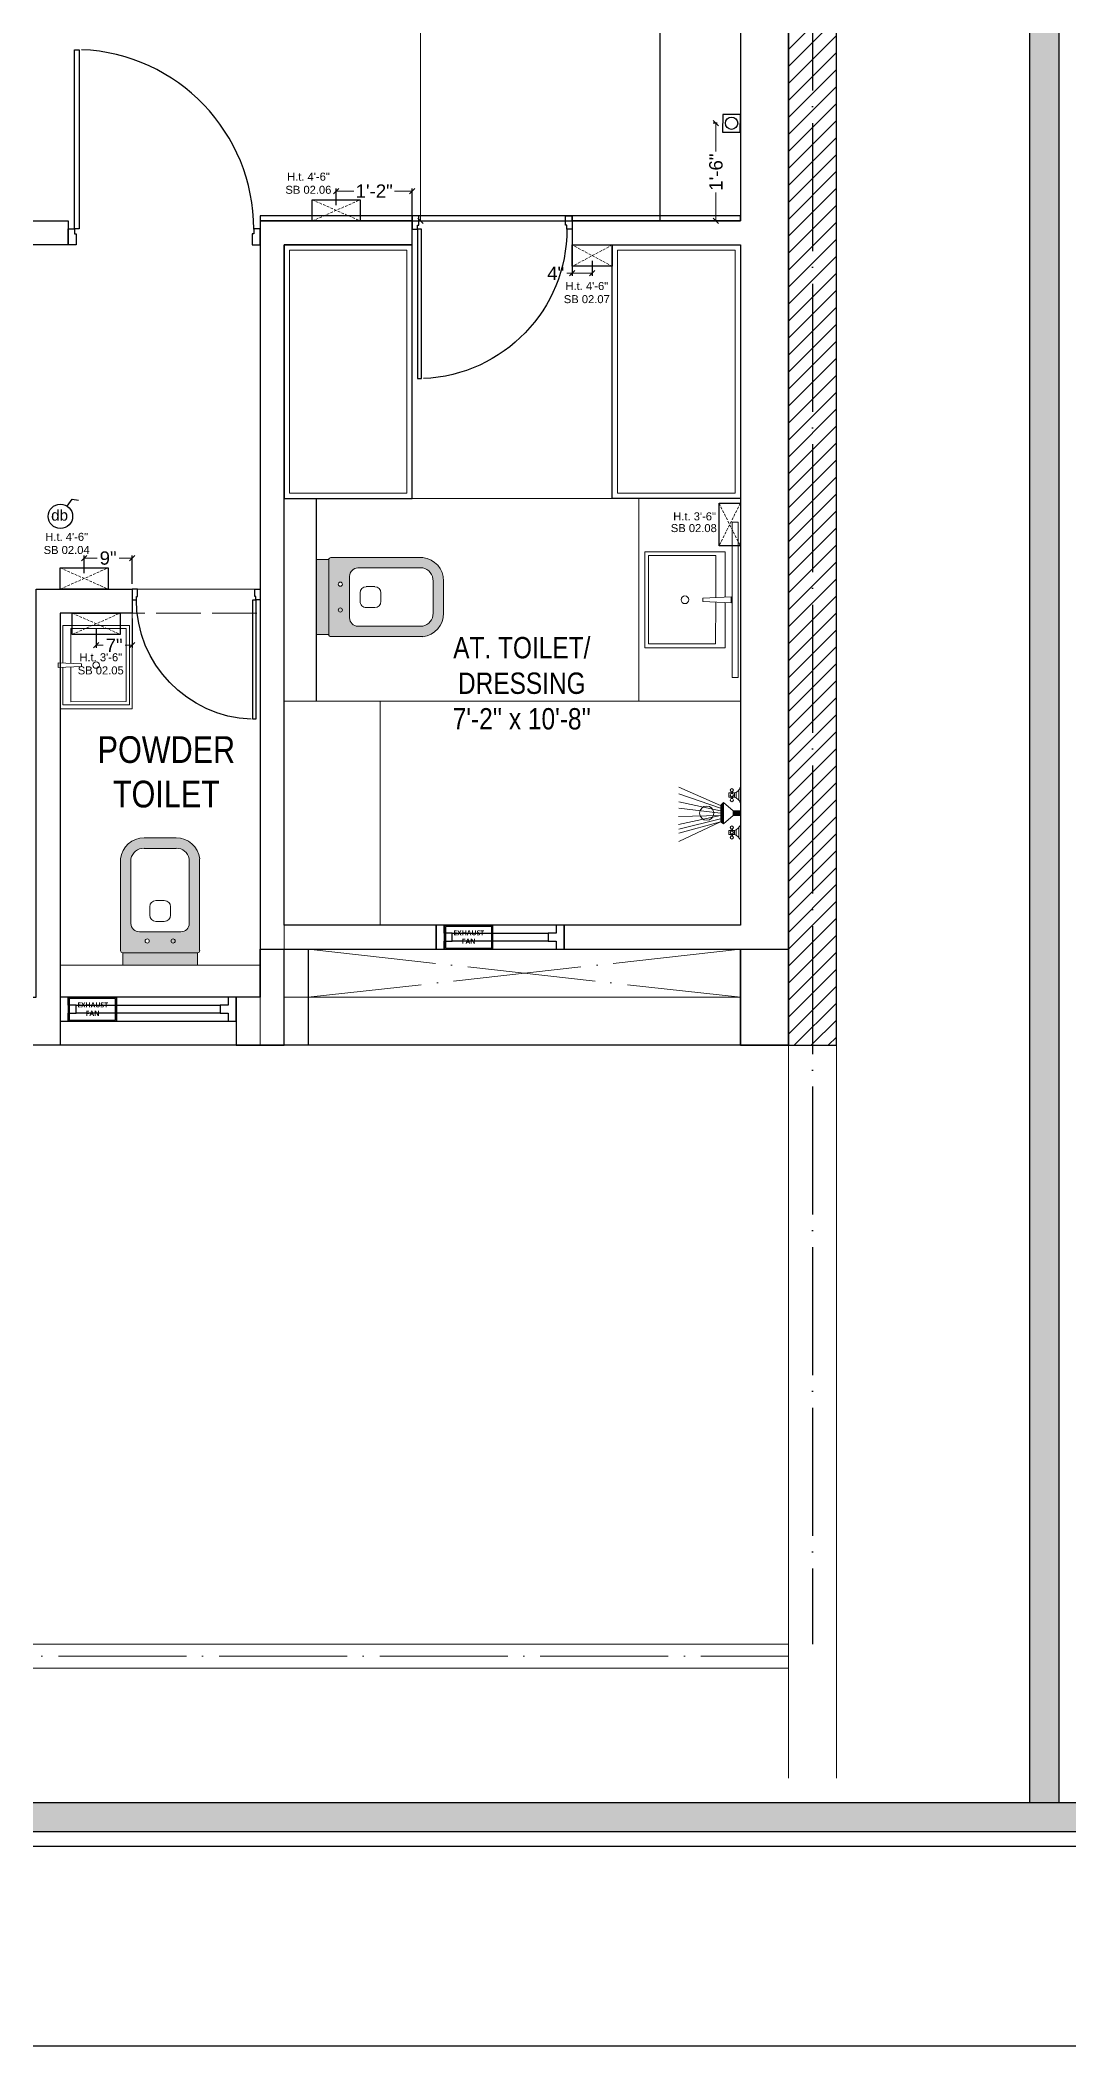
# Model space of a CAD drawing. Header units: millimetres. Extents: x 56222 to 3066687, y -650199 to -121287.
# Drawn here: x 149661.3 to 149854.2, y -180034.6 to -179658.6 of the extents above; entities that cross this region are included whole.
import ezdxf

# ---------------------------------------------------------------- set-up
doc = ezdxf.new("R2010")
doc.units = ezdxf.units.MM
doc.header["$MEASUREMENT"] = 0
doc.header["$PDMODE"] = 35
for name, pattern in [('ACAD_ISO02W100', [15, 12, -3]), ('ACAD_ISO04W100', [30, 24, -3, 0, -3]), ('DASHED', [0.75, 0.5, -0.25]), ('DASHED2', [0.375, 0.25, -0.125])]:
    doc.linetypes.add(name, pattern=pattern)
doc.layers.get('Defpoints').update_dxf_attribs({"color": 220})
doc.layers.add('AR DOOR', color=40, linetype='Continuous')
doc.layers.add('AR ELE-5', color=134, linetype='Continuous')
for name, color, linetype, lineweight in [('COLUMN', 1, 'Continuous', 30), ('dim05', 1, 'Continuous', 13), ('el', 7, 'Continuous', 20), ('ELEC-wires', 1, 'DASHED2', 13), ('Electrical', 84, 'Continuous', 30), ('ELEVATION ( SPIRAL STAIR )', 250, 'Continuous', 9), ('FIRST FLOOR ( TEXT )', 7, 'Continuous', 9), ('FURNITURE', 32, 'Continuous', 9), ('GROUND FLOOR', 7, 'Continuous', 9), ('GROUND FLOOR  ( HATCH )', 251, 'Continuous', 9), ('GROUND FLOOR  ( PLINE )', 251, 'Continuous', 30), ('NAME PLATE', 7, 'Continuous', 25), ('SECOND FLOOR', 7, 'Continuous', 9), ('SECOND FLOOR  ( PLINE )', 251, 'Continuous', 30), ('SECOND FLOOR ( PLine )', 7, 'Continuous', 30), ('SECOND FLOOR ( TEXT )', 7, 'Continuous', 9), ('UTILITY', 48, 'Continuous', 9), ('wall', 7, 'Continuous', 30), ('X_PLOT', 1, 'Continuous', 9), ('XX~SLAB ( BEAM )~ ( DIM )', 7, 'Continuous', 9), ('XX~STR BEAM', 5, 'ACAD_ISO02W100', 9)]:
    doc.layers.add(name, color=color, linetype=linetype, lineweight=lineweight)
doc.layers.add('XX~SLAB ( PLINE )', color=251, linetype='Continuous', plot=False)
doc.styles.add('Arial', font='arial.ttf')
doc.styles.add("Cn_BT_0'-0", font='swissc.ttf')
doc.styles.add('KATHA', font='swissc.ttf')
doc.styles.get("Standard").update_dxf_attribs({"font": 'arial.ttf', "height": 6})
doc.dimstyles.new('ISO-25', dxfattribs={"dimtxt": 2.5, "dimasz": 1, "dimexe": 0.5, "dimexo": 1, "dimtad": 0, "dimdec": 1, "dimlunit": 4, "dimtxsty": 'Standard', "dimblk": 'OBLIQUE', "dimcen": 2.5, "dimclrd": 1, "dimclre": 1, "dimclrt": 5, "dimadec": 0, "dimazin": 0, "dimtfac": 1, "dimtdec": 1, "dimtmove": 0, "dimatfit": 3, "dimfxl": 1, "dimlwd": -1, "dimarcsym": 0})

# ---------------------------------------------------------------- blocks, each defined once
blk = doc.blocks.new('LAYOUT FILE')
at = {"layer": 'NAME PLATE', "true_color": 0xd39e00}
h = blk.add_hatch(color=42, dxfattribs=at)
h.paths.add_polyline_path([(3346889.83, -513806.18), (3346889.83, -514260.7), (3347535.56, -514260.7), (3347535.56, -513806.18)])
h.paths.add_polyline_path([(3346894.36, -513810.71), (3347531.03, -513810.71), (3347531.03, -514256.17), (3346894.36, -514256.17)], flags=16)
blk.add_hatch(color=42, dxfattribs=at).paths.add_polyline_path([(3347433.6, -514256.17), (3347438.13, -514256.17), (3347438.13, -513806.18), (3347433.6, -513806.18)])
at = {"layer": 'NAME PLATE', "color": 42, "true_color": 0xd39e00}
for points in [[(3346887.56, -513803.91), (3347537.83, -513803.91), (3347537.83, -514262.96), (3346887.56, -514262.96)], [(3346889.83, -513806.18), (3347535.56, -513806.18), (3347535.56, -514260.7), (3346889.83, -514260.7)], [(3347433.6, -514256.17), (3347433.6, -513806.18), (3347438.13, -513806.18), (3347438.13, -514256.17)], [(3346894.36, -513810.71), (3347531.03, -513810.71), (3347531.03, -514256.17), (3346894.36, -514256.17)]]:
    blk.add_lwpolyline(points, close=True, dxfattribs=at)
blk = doc.blocks.new('A$C3EC62B37')
at = {"layer": 'FURNITURE', "lineweight": 30, "ltscale": 0.25, "true_color": 0xffffff}
h = blk.add_hatch(color=7, dxfattribs=at)
h.dxf.hatch_style = 1
h.paths.add_polyline_path([(-12.22, 0), (-12.22, 2.35), (-26.26, 2.35), (-26.26, 0)])
h.paths.add_polyline_path([(-26.26, 2.35), (-12.22, 2.35, 0.414214), (-11.83, 2.74), (-11.83, 19.96, 0.388639), (-16.24, 23.87), (-22.38, 23.87, 0.379499), (-26.65, 19.96), (-26.65, 2.74, 0.414214)])
h.paths.add_polyline_path([(-15.35, 6.26), (-23.13, 6.26, -0.414214), (-24.7, 7.83), (-24.7, 19.96, -0.349567), (-22.37, 21.91), (-16.24, 21.91, -0.364948), (-13.78, 19.96), (-13.78, 7.83, -0.414214)], flags=16)
h.paths.add_polyline_path([(-18.46, 8.22), (-20.02, 8.22, -0.414214), (-21.2, 9.39), (-21.2, 10.96, -0.414214), (-20.02, 12.13), (-18.46, 12.13, -0.414214), (-17.28, 10.96), (-17.28, 9.39, -0.414214)], flags=0)
h.paths.add_polyline_path([(-22.06, 4.53, -1), (-21.27, 4.53, -1)], flags=16)
at = {"layer": 'FURNITURE', "color": 0, "linetype": 'ByBlock', "lineweight": -2}
for p, q in [((-22.24, 23.87), (-16.24, 23.87)), ((-26.65, 2.74), (-26.65, 19.96)), ((-24.7, 7.83), (-24.7, 19.96)), ((-22.24, 21.91), (-16.24, 21.91)), ((-13.78, 7.83), (-13.78, 19.96)), ((-11.83, 2.74), (-11.83, 19.96)), ((-20.02, 12.13), (-18.46, 12.13)), ((-21.2, 9.39), (-21.2, 10.96)), ((-20.02, 8.22), (-18.46, 8.22)), ((-17.28, 9.39), (-17.28, 10.96)), ((-23.13, 6.26), (-15.35, 6.26)), ((-26.26, 2.35), (-12.22, 2.35)), ((-26.26, 2.35), (-26.26, 0)), ((-26.26, 0), (-12.22, 0)), ((-26.26, 0), (-12.22, 0)), ((-12.22, 2.35), (-12.22, 0))]:
    blk.add_line(p, q, dxfattribs=at)
for centre in [(-21.66, 4.53), (-16.81, 4.53)]:
    blk.add_circle(centre, 0.391, dxfattribs=at)
for centre, radius, start, end in [((-22.31, 19.5), 4.37, 89.0873, 174.0395), ((-16.17, 19.5), 4.37, 5.9605, 90.9127), ((-22.31, 19.48), 2.44, 88.437, 168.6348), ((-16.17, 19.48), 2.44, 11.3652, 91.563), ((-20.02, 10.96), 1.17, 90, 180), ((-18.46, 10.96), 1.17, 0, 90), ((-23.13, 7.83), 1.57, 180, 270), ((-20.02, 9.39), 1.17, 180, 270), ((-18.46, 9.39), 1.17, 270, 0), ((-15.35, 7.83), 1.57, 270, 0), ((-26.26, 2.74), 0.391, 180, 270), ((-12.22, 2.74), 0.391, 270, 0)]:
    blk.add_arc(centre, radius, start, end, dxfattribs=at)
blk = doc.blocks.new('*U571')
for points in [[(-40, 0), (0, 0), (0, 30), (10, 30), (10, 100), (-40, 100)], [(0, 0), (0, -1120), (30, -1120), (30, 0)], [(1160, 0), (1120, 0), (1120, 30), (1110, 30), (1110, 100), (1160, 100)]]:
    blk.add_lwpolyline(points, close=True)
at = {"layer": 'AR ELE-5', "linetype": 'ByBlock', "ltscale": 15}
blk.add_arc((-2, 1), 1122, 272.373, 359.9653, dxfattribs=at)
blk = doc.blocks.new('*U256')
for points in [[(-1160, 0), (-1120, 0), (-1120, 30), (-1110, 30), (-1110, 100), (-1160, 100)], [(0, 0), (0, -1120), (-30, -1120), (-30, 0)], [(40, 0), (0, 0), (0, 30), (-10, 30), (-10, 100), (40, 100)]]:
    blk.add_lwpolyline(points, close=True)
at = {"layer": 'AR ELE-5', "linetype": 'ByBlock', "ltscale": 15}
blk.add_arc((2, 1), 1122, 180.0347, 267.627, dxfattribs=at)
blk = doc.blocks.new('*U500')
for points in [[(-1160, 0), (-1120, 0), (-1120, 30), (-1110, 30), (-1110, 100), (-1160, 100)], [(0, 0), (0, -1120), (-30, -1120), (-30, 0)], [(40, 0), (0, 0), (0, 30), (-10, 30), (-10, 100), (40, 100)]]:
    blk.add_lwpolyline(points, close=True)
at = {"layer": 'AR ELE-5', "linetype": 'ByBlock', "ltscale": 15}
blk.add_arc((2, 1), 1122, 180.0347, 267.627, dxfattribs=at)
blk = doc.blocks.new('A$C07311617')
at = {"layer": 'UTILITY'}
h = blk.add_hatch(color=7, dxfattribs=at)
h.paths.add_polyline_path([(-3.13, 2.02), (-3.13, 0), (-3.74, 0), (-3.74, 0.46), (-3.74, 1.42)])
h.paths.add_polyline_path([(-3.13, 0), (-3.13, -0.46), (-3.13, -2.02), (-3.74, -1.59), (-3.74, -0.46), (-3.74, 0)])
h = blk.add_hatch(color=7, dxfattribs=at)
h.paths.add_polyline_path([(0, 0.46), (0, 0), (-1.35, 0), (-1.35, 0.46)])
h.paths.add_polyline_path([(0, 0), (0, -0.46), (-1.35, -0.46), (-1.35, 0)])
at = {"layer": 'UTILITY', "color": 7}
for p, q in [((-3.74, 1.42), (-11.52, 4.9)), ((-1.74, 3.79), (-1.74, 4.05)), ((-1.47, 3.79), (-1.47, 4.05)), ((-0.8, 3.9), (-0.8, 2.88)), ((-0.27, 2.44), (-0.27, 4.33)), ((-3.74, 0.94), (-11.52, 3.66)), ((-3.74, 0.46), (-11.52, 2.15)), ((-3.74, 0), (-11.52, 0.93)), ((-3.13, 2.02), (-3.74, 1.42)), ((-3.13, -0.46), (-3.13, 2.02)), ((-1.35, 0.46), (-3.13, 2.02)), ((-3.13, 0.46), (-3.13, 1.42)), ((-1.74, 2.99), (-1.74, 2.72)), ((-1.47, 2.99), (-1.47, 2.72)), ((-1.35, -0.46), (-1.35, 0.46)), ((-1.35, 0.46), (0, 0.46)), ((0, -0.46), (0, 0.46)), ((-3.74, -0.46), (-11.62, -0.61)), ((-3.74, -0.46), (-11.57, -2.09)), ((-3.74, -1.03), (-11.52, -2.96)), ((-3.74, -1.59), (-11.52, -5.3)), ((-3.74, -1.59), (-11.52, -3.73)), ((-3.74, -1.59), (-3.13, -2.02)), ((-3.13, -0.46), (-3.13, -2.02)), ((-1.35, -0.46), (-3.13, -2.02)), ((-1.74, -3.22), (-1.74, -2.95)), ((-1.47, -3.22), (-1.47, -2.95)), ((-1.35, -0.46), (0, -0.46)), ((-0.8, -4.13), (-0.8, -3.11)), ((-0.27, -2.68), (-0.27, -4.56)), ((-1.74, -4.02), (-1.74, -4.29)), ((-1.47, -4.02), (-1.47, -4.29))]:
    blk.add_line(p, q, dxfattribs=at)
for points in [[(-1.07, 2.99), (-2.14, 2.99), (-2.14, 3.79), (-1.07, 3.79)], [(-1.07, -3.22), (-2.14, -3.22), (-2.14, -4.02), (-1.07, -4.02)]]:
    blk.add_lwpolyline(points, close=True, dxfattribs=at)
for points in [[(-1.35, 0.46), (-3.13, 2.02)], [(-3.13, -2.02), (-1.35, -0.46)]]:
    blk.add_lwpolyline(points, dxfattribs=at)
for centre, radius in [((-1.6, 4.32), 0.298), ((-6.31, 0), 1.33), ((-1.6, 3.39), 0.298), ((-1.6, 2.45), 0.298), ((-1.6, -2.69), 0.298), ((-1.6, -3.62), 0.298), ((-1.6, -4.55), 0.298)]:
    blk.add_circle(centre, radius, dxfattribs=at)
for centre, start, end in [((-1.47, 5.26), 285.2551, 344.7449), ((-1.47, 1.52), 15.2551, 74.7449), ((-1.47, -1.75), 285.2551, 344.7449), ((-1.47, -5.49), 15.2551, 74.7449)]:
    blk.add_arc(centre, 1.52, start, end, dxfattribs=at)
blk = doc.blocks.new('_Oblique')
at = {"layer": 'wall', "color": 0, "lineweight": -2}
blk.add_line((-0.5, -0.5), (0.5, 0.5), dxfattribs=at)
blk = doc.blocks.new('*D1122')
at = {"layer": 'Defpoints', "color": 0, "lineweight": 30, "transparency": 16777216}
for p in [(149788.02, -179674.18), (149789.27, -179674.18), (149777.54, -179692.51)]:
    blk.add_point(p, dxfattribs=at)
at = {"layer": 'dim05', "color": 1, "linetype": 'Continuous', "lineweight": -2, "transparency": 16777216}
for p, q in [((149788.27, -179674.18), (149787.52, -179674.18)), ((149778.54, -179692.51), (149788.52, -179692.51))]:
    blk.add_line(p, q, dxfattribs=at)
at = {"layer": 'dim05', "color": 1, "linetype": 'Continuous', "transparency": 16777216}
for p, q in [((149788.02, -179674.18), (149788.02, -179679.52)), ((149788.02, -179692.51), (149788.02, -179687.18))]:
    blk.add_line(p, q, dxfattribs=at)
at = {"layer": 'dim05', "color": 1, "transparency": 16777216}
for p, rotation in [((149788.02, -179674.18), 90), ((149788.02, -179692.51), 270)]:
    blk.add_blockref('_Oblique', p, dxfattribs=dict(at, rotation=rotation))
at = {"layer": 'dim05', "color": 5, "lineweight": 25, "transparency": 16777216, "insert": (149788.02, -179683.35), "char_height": 2.5, "attachment_point": 5, "rotation": 90, "style": 'Arial'}
blk.add_mtext('1\'-6"', dxfattribs=at)
blk = doc.blocks.new('6616')
at = {"color": 242, "linetype": 'DASHED', "true_color": 0xcd2027}
for p, q in [((386784.79, -36915.77), (386775.78, -36911.78)), ((386784.79, -36911.78), (386775.78, -36915.77))]:
    blk.add_line(p, q, dxfattribs=at)
at = {"layer": 'ELEC-wires', "color": 5, "linetype": 'ByBlock', "lineweight": 30, "ltscale": 4}
blk.add_lwpolyline([(386775.78, -36911.78), (386784.79, -36911.78), (386784.79, -36915.77), (386775.78, -36915.77)], close=True, dxfattribs=at)
blk = doc.blocks.new('*D1178')
at = {"layer": 'Defpoints', "color": 0, "lineweight": 30, "transparency": 16777216}
for p in [(149732.65, -179616.76), (149735.59, -179616.76, -0.13), (149731.09, -179692.51, -0.13)]:
    blk.add_point(p, dxfattribs=at)
at = {"layer": 'dim05', "color": 1, "linetype": 'Continuous', "lineweight": -2, "transparency": 16777216}
for p, q in [((149734.59, -179616.76), (149732.15, -179616.76)), ((149732.09, -179692.51), (149733.15, -179692.51))]:
    blk.add_line(p, q, dxfattribs=at)
at = {"layer": 'dim05', "color": 1, "linetype": 'Continuous', "transparency": 16777216}
for p, q in [((149732.65, -179616.76), (149732.65, -179646.73)), ((149732.65, -179692.51), (149732.65, -179654.64))]:
    blk.add_line(p, q, dxfattribs=at)
at = {"layer": 'dim05', "color": 1, "transparency": 16777216}
for p, rotation in [((149732.65, -179616.76), 90), ((149732.65, -179692.51), 270)]:
    blk.add_blockref('_Oblique', p, dxfattribs=dict(at, rotation=rotation))
at = {"layer": 'dim05', "color": 5, "lineweight": 25, "transparency": 16777216, "insert": (149732.65, -179650.68), "char_height": 2.5, "attachment_point": 5, "rotation": 90, "style": 'Arial'}
blk.add_mtext('6\'-4"', dxfattribs=at)
blk = doc.blocks.new('*D1185')
at = {"layer": 'Defpoints', "color": 0, "lineweight": 30, "transparency": 16777216}
for p in [(149678.59, -179755.71), (149669.59, -179759.52, -0.13), (149678.59, -179761.51, -0.13)]:
    blk.add_point(p, dxfattribs=at)
at = {"layer": 'dim05', "color": 1, "linetype": 'Continuous', "lineweight": -2, "transparency": 16777216}
for p, q in [((149669.59, -179758.52), (149669.59, -179755.21)), ((149678.59, -179760.51), (149678.59, -179755.21))]:
    blk.add_line(p, q, dxfattribs=at)
at = {"layer": 'dim05', "color": 1, "linetype": 'Continuous', "transparency": 16777216}
for p, q in [((149669.59, -179755.71), (149672.03, -179755.71)), ((149678.59, -179755.71), (149676.15, -179755.71))]:
    blk.add_line(p, q, dxfattribs=at)
at = {"layer": 'dim05', "color": 1, "transparency": 16777216, "rotation": 180}
blk.add_blockref('_Oblique', (149669.59, -179755.71), dxfattribs=at)
at = {"layer": 'dim05', "color": 1, "transparency": 16777216}
blk.add_blockref('_Oblique', (149678.59, -179755.71), dxfattribs=at)
at = {"layer": 'dim05', "color": 5, "lineweight": 25, "transparency": 16777216, "insert": (149674.09, -179755.71), "char_height": 2.5, "attachment_point": 5, "style": 'Arial'}
blk.add_mtext('9"', dxfattribs=at)
blk = doc.blocks.new('*D1186')
at = {"layer": 'Defpoints', "color": 0, "lineweight": 30, "transparency": 16777216}
for p in [(149731.09, -179686.91), (149716.84, -179690.52, -0.13), (149731.09, -179692.51, -0.13)]:
    blk.add_point(p, dxfattribs=at)
at = {"layer": 'dim05', "color": 1, "linetype": 'Continuous', "lineweight": -2, "transparency": 16777216}
for p, q in [((149716.84, -179689.52), (149716.84, -179686.41)), ((149731.09, -179691.51), (149731.09, -179686.41))]:
    blk.add_line(p, q, dxfattribs=at)
at = {"layer": 'dim05', "color": 1, "linetype": 'Continuous', "transparency": 16777216}
for p, q in [((149716.84, -179686.91), (149720.13, -179686.91)), ((149731.09, -179686.91), (149727.79, -179686.91))]:
    blk.add_line(p, q, dxfattribs=at)
at = {"layer": 'dim05', "color": 1, "transparency": 16777216, "rotation": 180}
blk.add_blockref('_Oblique', (149716.84, -179686.91), dxfattribs=at)
at = {"layer": 'dim05', "color": 1, "transparency": 16777216}
blk.add_blockref('_Oblique', (149731.09, -179686.91), dxfattribs=at)
at = {"layer": 'dim05', "color": 5, "lineweight": 25, "transparency": 16777216, "insert": (149723.96, -179686.91), "char_height": 2.5, "attachment_point": 5, "style": 'Arial'}
blk.add_mtext('1\'-2"', dxfattribs=at)
blk = doc.blocks.new('*D1189')
at = {"layer": 'Defpoints', "color": 0, "lineweight": 30, "transparency": 16777216}
for p in [(149678.59, -179766.01, -0.13), (149671.84, -179768.01, -0.13), (149678.59, -179772.05)]:
    blk.add_point(p, dxfattribs=at)
at = {"layer": 'dim05', "color": 1, "linetype": 'Continuous', "lineweight": -2, "transparency": 16777216}
for p, q in [((149678.59, -179767.01), (149678.59, -179772.55)), ((149671.84, -179769.01), (149671.84, -179772.55))]:
    blk.add_line(p, q, dxfattribs=at)
at = {"layer": 'dim05', "color": 1, "linetype": 'Continuous', "transparency": 16777216}
for p, q in [((149671.84, -179772.05), (149673.16, -179772.05)), ((149678.59, -179772.05), (149677.27, -179772.05))]:
    blk.add_line(p, q, dxfattribs=at)
at = {"layer": 'dim05', "color": 1, "transparency": 16777216, "rotation": 180}
blk.add_blockref('_Oblique', (149671.84, -179772.05), dxfattribs=at)
at = {"layer": 'dim05', "color": 1, "transparency": 16777216}
blk.add_blockref('_Oblique', (149678.59, -179772.05), dxfattribs=at)
at = {"layer": 'dim05', "color": 5, "lineweight": 25, "transparency": 16777216, "insert": (149675.21, -179772.05), "char_height": 2.5, "attachment_point": 5, "style": 'Arial'}
blk.add_mtext('7"', dxfattribs=at)
blk = doc.blocks.new('A$C1B9B2090')
at = {"layer": 'Electrical', "ltscale": 10}
blk.add_line((0, 4.97), (10.08, 4.97), dxfattribs=at)
at = {"layer": 'Electrical', "ltscale": 2}
for points in [[(0, 0), (10.08, 0), (10.08, 4.97), (0, 4.97)], [(0.25, 0.25), (9.83, 0.25), (9.83, 4.72), (0.25, 4.72)]]:
    blk.add_lwpolyline(points, close=True, dxfattribs=at)
at = {"layer": 'Electrical', "ltscale": 2, "insert": (1.5, 3.92), "char_height": 1.05, "width": 7.1646, "attachment_point": 1}
blk.add_mtext('\\pxqc;{\\fMalgun Gothic|b1|i0|c0|p34;\\W5.565;\\C0;\\W1;EXHAUST \\P\\W7.7995;\\W1;FAN}', dxfattribs=at)
blk = doc.blocks.new('*D1190')
at = {"layer": 'Defpoints', "color": 0, "lineweight": 30, "transparency": 16777216}
for p in [(149761.09, -179696.06, -0.13), (149764.84, -179699.01, -0.13), (149761.09, -179702.32)]:
    blk.add_point(p, dxfattribs=at)
at = {"layer": 'dim05', "color": 1, "linetype": 'Continuous', "lineweight": -2, "transparency": 16777216}
for p, q in [((149761.09, -179697.06), (149761.09, -179702.82)), ((149764.84, -179700.01), (149764.84, -179702.82))]:
    blk.add_line(p, q, dxfattribs=at)
at = {"layer": 'dim05', "color": 1, "linetype": 'Continuous', "transparency": 16777216}
for p, q in [((149761.09, -179702.32), (149760.09, -179702.32)), ((149764.84, -179702.32), (149761.09, -179702.32))]:
    blk.add_line(p, q, dxfattribs=at)
at = {"layer": 'dim05', "color": 1, "transparency": 16777216, "rotation": 180}
blk.add_blockref('_Oblique', (149761.09, -179702.32), dxfattribs=at)
at = {"layer": 'dim05', "color": 1, "transparency": 16777216}
blk.add_blockref('_Oblique', (149764.84, -179702.32), dxfattribs=at)
at = {"layer": 'dim05', "color": 5, "lineweight": 25, "transparency": 16777216, "insert": (149757.98, -179702.32), "char_height": 2.5, "attachment_point": 5, "style": 'Arial'}
blk.add_mtext('4"', dxfattribs=at)

msp = doc.modelspace()

# ---------------------------------------------------------------- hatches: boundary and pattern name
at = {"layer": 'GROUND FLOOR  ( HATCH )'}
h = msp.add_hatch(dxfattribs=at)
h.set_pattern_fill('ANSI31', color=6, scale=18, style=0)
h.set_pattern_definition([(45, (33269.9032, -17227.8387), (-1.590990258, 1.590990258), [])])
h.paths.add_polyline_path([(149810.5891, -179503.5131), (149801.5891, -179503.5131), (149801.5891, -179847.0131), (149810.5891, -179847.0131)])

# ---------------------------------------------------------------- linework, layer by layer
at = {"layer": 'COLUMN', "elevation": -0.1256}
msp.add_lwpolyline([(149702.5891, -179838.0131), (149702.5891, -179829.0131), (149711.5891, -179829.0131), (149711.5891, -179847.0131), (149702.5891, -179847.0131)], dxfattribs=at)
msp.add_lwpolyline([(149792.5891, -179829.0131), (149801.5891, -179829.0131), (149801.5891, -179847.0131), (149792.5891, -179847.0131)], close=True, dxfattribs=at)
at = {"layer": 'ELEVATION ( SPIRAL STAIR )', "color": 5, "elevation": -0.1256}
msp.add_lwpolyline([(149791.0419, -179778.0728), (149792.1984, -179778.0728), (149792.1984, -179748.9738), (149791.0419, -179748.9738)], close=True, dxfattribs=at)
at = {"layer": 'FURNITURE', "lineweight": 30}
for p, q in [((149777.5355, -179692.5131, -0.1256), (149777.5355, -179656.8108, -0.1256)), ((149731.0891, -179692.5131, -0.1256), (149731.0891, -179691.5514, -0.1256)), ((149761.0891, -179692.5131, -0.1256), (149761.0891, -179691.5514, -0.1256))]:
    msp.add_line(p, q, dxfattribs=at)
at = {"layer": 'FURNITURE'}
msp.add_line((149773.5892, -179782.5131, -0.1256), (149773.5892, -179744.5131, -0.1256), dxfattribs=at)
at = {"layer": 'FURNITURE', "lineweight": 30, "elevation": -0.1256}
for points in [[(149702.5891, -179692.5131), (149792.5891, -179692.5131), (149792.5891, -179691.5514), (149702.5891, -179691.5514)], [(149768.5892, -179697.0131), (149792.5892, -179697.0131), (149792.5892, -179744.5131), (149768.5892, -179744.5131)]]:
    msp.add_lwpolyline(points, close=True, dxfattribs=at)
msp.add_lwpolyline([(149707.0892, -179697.0131), (149707.0892, -179744.5131), (149731.0892, -179744.5131), (149731.0892, -179697.0131), (149707.0892, -179697.0131)], dxfattribs=at)
at = {"layer": 'FURNITURE', "elevation": -0.1256}
for points in [[(149708.0892, -179698.0131), (149708.0892, -179743.5131), (149730.0892, -179743.5131), (149730.0892, -179698.0131)], [(149791.5892, -179698.0131), (149791.5892, -179743.5131), (149769.5892, -179743.5131), (149769.5892, -179698.0131)], [(149785.548, -179763.2339), (149785.5476, -179763.8056), (149790.8444, -179764.0634), (149790.8451, -179762.9832)], [(149678.5891, -179766.0131), (149665.0891, -179766.0131), (149665.0891, -179783.972), (149678.5891, -179783.972)], [(149669.0852, -179775.5308), (149669.0855, -179776.0033), (149664.7073, -179776.2164), (149664.7067, -179775.3235)], [(149707.0892, -179782.5131), (149725.0892, -179782.5131), (149725.0892, -179824.5131), (149707.0892, -179824.5131)]]:
    msp.add_lwpolyline(points, close=True, dxfattribs=at)
at = {"layer": 'FURNITURE', "color": 1, "lineweight": 30, "ltscale": 4}
msp.add_lwpolyline([(149666.436, -179745.9761), (149667.3544, -179744.6514), (149668.5374, -179744.8383)], dxfattribs=at)
at = {"layer": 'FURNITURE', "elevation": -0.1256}
for points in [[(149789.7641, -179764.0108), (149789.7497, -179772.5219), (149774.6557, -179772.5131), (149774.6764, -179754.5131), (149789.7703, -179754.5219), (149789.7648, -179763.0343)], [(149787.9638, -179763.9232), (149787.9498, -179771.8005), (149775.3764, -179771.7934), (149775.3961, -179755.2338), (149787.9694, -179755.2409), (149787.9643, -179763.1195)], [(149665.6002, -179776.173), (149665.6122, -179783.208), (149678.0884, -179783.2007), (149678.0713, -179768.3225), (149665.5951, -179768.3297), (149665.5997, -179775.3658)], [(149667.0883, -179776.1005), (149667.0999, -179782.6117), (149677.4927, -179782.6058), (149677.4765, -179768.9181), (149667.0837, -179768.924), (149667.0879, -179775.4363)]]:
    msp.add_lwpolyline(points, dxfattribs=at)
at = {"layer": 'FURNITURE', "color": 1, "lineweight": 30, "ltscale": 4}
msp.add_circle((149665.1518, -179747.8739), 2.2915, dxfattribs=at)
at = {"layer": 'FURNITURE'}
for centre, radius in [((149782.2027, -179763.5175, -0.1256), 0.7202), ((149671.8503, -179775.7652, -0.1256), 0.5953)]:
    msp.add_circle(centre, radius, dxfattribs=at)
at = {"layer": 'GROUND FLOOR'}
for p, q in [((149801.5891, -179463.4643, -0.1256), (149801.5891, -179984.3971, -0.1256)), ((149810.5891, -179463.4643, -0.1256), (149810.5891, -179984.3971, -0.1256)), ((149707.0892, -179744.5131, -0.1256), (149792.5892, -179744.5131, -0.1256)), ((149707.0892, -179782.5131, -0.1256), (149792.5892, -179782.5131, -0.1256)), ((149305.8391, -179959.2631, -0.1256), (149801.5891, -179959.2631, -0.1256)), ((149301.3391, -179963.7631, -0.1256), (149801.5891, -179963.7631, -0.1256))]:
    msp.add_line(p, q, dxfattribs=at)
at = {"layer": 'GROUND FLOOR', "color": 1, "linetype": 'ACAD_ISO04W100'}
msp.add_line((149806.0891, -179463.4643, -0.1256), (149806.0891, -179847.0131, -0.1256), dxfattribs=at)
at = {"layer": 'GROUND FLOOR', "color": 1, "linetype": 'ACAD_ISO04W100', "elevation": -0.1256}
msp.add_lwpolyline([(149801.5891, -179499.0131), (149303.5891, -179499.0131), (149303.5891, -179961.5131), (149801.5891, -179961.5131)], dxfattribs=at)
at = {"layer": 'GROUND FLOOR', "color": 6, "lineweight": 30, "elevation": -0.1256}
msp.add_lwpolyline([(149810.5891, -179503.5131), (149801.5891, -179503.5131), (149801.5891, -179847.0131), (149810.5891, -179847.0131)], close=True, dxfattribs=at)
at = {"layer": 'GROUND FLOOR  ( PLINE )', "elevation": -0.1256}
msp.add_lwpolyline([(149713.0892, -179744.5131), (149713.0892, -179782.5131)], dxfattribs=at)
at = {"layer": 'SECOND FLOOR'}
for p, q in [((149792.5891, -179541.0131, -0.1256), (149792.5891, -179692.5131, -0.1256)), ((149702.5891, -179692.5131, -0.1256), (149731.0891, -179692.5131, -0.1256)), ((149702.5891, -179697.0131, -0.1256), (149702.5891, -179692.5131, -0.1256)), ((149731.0891, -179692.5131, -0.1256), (149731.0891, -179697.0131, -0.1256)), ((149761.0891, -179692.5131, -0.1256), (149792.5891, -179692.5131, -0.1256)), ((149761.0891, -179692.5131, -0.1256), (149761.0891, -179697.0131, -0.1256)), ((149702.5891, -179697.0131, -0.1256), (149702.5891, -179847.0131, -0.1256)), ((149702.5891, -179697.0131, -0.1256), (149702.5891, -179697.0131, -0.1256)), ((149707.0891, -179697.0131, -0.1256), (149707.0891, -179847.0131, -0.1256)), ((149792.5891, -179697.0131, -0.1256), (149792.5891, -179824.5131, -0.1256)), ((149702.5891, -179761.5131, -0.1256), (149660.5891, -179761.5131, -0.1256)), ((149672.5891, -179766.0131, -0.1256), (149665.0891, -179766.0131, -0.1256)), ((149665.0891, -179766.0131, -0.1256), (149665.0891, -179847.0131, -0.1256)), ((149707.0891, -179824.5131, -0.1256), (149792.5891, -179824.5131, -0.1256)), ((149707.0891, -179829.0131, -0.1256), (149792.5891, -179829.0131, -0.1256)), ((149792.5891, -179829.0131, -0.1256), (149792.5891, -179847.0131, -0.1256)), ((149702.5891, -179832.0131, -0.1256), (149665.0891, -179832.0131, -0.1256)), ((149792.5891, -179838.0131, -0.1256), (149707.0891, -179838.0131, -0.1256)), ((149801.5891, -179847.0131, -0.1256), (149401.0891, -179847.0131, -0.1256))]:
    msp.add_line(p, q, dxfattribs=at)
at = {"layer": 'SECOND FLOOR', "linetype": 'ACAD_ISO02W100', "ltscale": 0.7}
msp.add_line((149672.5891, -179766.0131, -0.1256), (149702.5891, -179766.0131, -0.1256), dxfattribs=at)
at = {"layer": 'SECOND FLOOR', "color": 1, "linetype": 'ACAD_ISO04W100'}
for p, q in [((149711.5891, -179829.0131, -0.1256), (149792.5891, -179838.0131, -0.1256)), ((149792.5891, -179829.0131, -0.1256), (149711.5891, -179838.0131, -0.1256))]:
    msp.add_line(p, q, dxfattribs=at)
at = {"layer": 'SECOND FLOOR  ( PLINE )', "elevation": -0.1256}
for points in [[(149620.0891, -179697.0131), (149600.5891, -179697.0131), (149600.5891, -179692.5131), (149620.0891, -179692.5131), (149620.0891, -179541.0131), (149551.0891, -179541.0131), (149551.0891, -179536.5131), (149696.5884, -179536.5131), (149696.5884, -179541.0131), (149624.5891, -179541.0131), (149624.5891, -179692.5131), (149666.5891, -179692.5131), (149666.5891, -179697.0131), (149624.5891, -179697.0131)], [(149801.5891, -179536.5131), (149756.5891, -179536.5131), (149756.5891, -179541.0131), (149792.5891, -179541.0131), (149792.5891, -179692.5131), (149761.0891, -179692.5131), (149761.0891, -179697.0131), (149792.5891, -179697.0131), (149792.5891, -179824.5131), (149759.5841, -179824.5131), (149759.5841, -179829.0131), (149792.5891, -179829.0131), (149792.5891, -179847.0131), (149801.5891, -179847.0131)]]:
    msp.add_lwpolyline(points, close=True, dxfattribs=at)
at = {"layer": 'SECOND FLOOR ( PLine )', "elevation": -0.1256}
for points in [[(149702.5891, -179847.0131), (149702.5891, -179847.0131), (149707.0891, -179847.0131), (149707.0891, -179829.0131), (149735.5841, -179829.0131), (149735.5841, -179824.5131), (149707.0891, -179824.5131), (149707.0891, -179697.0131), (149731.0891, -179697.0131), (149731.0891, -179692.5131), (149702.5891, -179692.5131), (149702.5891, -179697.0131), (149702.5891, -179697.0131), (149702.5891, -179838.0131)], [(149702.5891, -179838.0131), (149698.0891, -179838.0131), (149698.0891, -179847.0131), (149702.5891, -179847.0131)]]:
    msp.add_lwpolyline(points, dxfattribs=at)
msp.add_lwpolyline([(149665.0891, -179761.5131), (149678.5891, -179761.5131), (149678.5891, -179766.0131), (149665.0891, -179766.0131), (149665.0891, -179766.0131), (149665.0891, -179847.0131), (149602.0891, -179847.0131), (149602.0891, -179838.0131), (149660.5891, -179838.0131), (149660.5891, -179761.5131)], close=True, dxfattribs=at)
at = {"layer": 'X_PLOT', "linetype": 'ACAD_ISO04W100', "lineweight": 30}
msp.add_line((149806.0891, -179463.4643, -0.1256), (149806.0891, -179959.2631, -0.1256), dxfattribs=at)
at = {"layer": 'XX~SLAB ( BEAM )~ ( DIM )', "color": 242, "linetype": 'DASHED', "true_color": 0xcd2027}
for p, q in [((149768.5892, -179701.0131, -0.1256), (149761.0891, -179697.0131, -0.1256)), ((149768.5892, -179697.0131, -0.1256), (149761.0891, -179701.0131, -0.1256)), ((149792.5891, -179745.4191, -0.1256), (149788.5891, -179753.4191, -0.1256)), ((149788.5891, -179745.4191, -0.1256), (149792.5891, -179753.4191, -0.1256))]:
    msp.add_line(p, q, dxfattribs=at)
at = {"layer": 'XX~SLAB ( BEAM )~ ( DIM )', "color": 3, "lineweight": 30}
msp.add_lwpolyline([(150043.8659, -179381.5104), (147260.9808, -179381.5104), (147260.9808, -180034.5679), (150043.8659, -180034.5679)], close=True, dxfattribs=at)
at = {"layer": 'XX~SLAB ( BEAM )~ ( DIM )', "color": 6, "lineweight": 30, "elevation": -0.1256}
msp.add_lwpolyline([(149789.2618, -179675.8362), (149792.5806, -179675.8362), (149792.5977, -179672.5261), (149789.279, -179672.5261)], close=True, dxfattribs=at)
at = {"layer": 'XX~SLAB ( BEAM )~ ( DIM )', "color": 6, "lineweight": 30}
msp.add_circle((149790.9341, -179674.1811, -0.1256), 1.1551, dxfattribs=at)
at = {"layer": 'XX~SLAB ( PLINE )'}
msp.add_line((149702.5891, -179838.0131, -0.1256), (149665.0891, -179838.0131, -0.1256), dxfattribs=at)
at = {"layer": 'XX~SLAB ( PLINE )', "elevation": -0.1256}
for points in [[(149396.5891, -179536.5131), (149801.5892, -179536.5131), (149801.5892, -179847.0131), (149792.5891, -179847.0131), (149772.7845, -179847.0131), (149732.4474, -179847.0131), (149707.0891, -179847.0131), (149560.0891, -179847.0131), (149486.8456, -179847.0131), (149396.5891, -179847.0131)], [(149759.5841, -179824.5131), (149758.0841, -179824.5131), (149758.0841, -179826.0131), (149756.5841, -179826.0131), (149756.5841, -179827.5131), (149738.5841, -179827.5131), (149738.5841, -179826.0131), (149737.0841, -179826.0131), (149737.0841, -179824.5131), (149735.5841, -179824.5131), (149735.5841, -179829.0131), (149737.0841, -179829.0131), (149737.0841, -179827.5131), (149738.5841, -179827.5131), (149738.5841, -179826.0131), (149756.5841, -179826.0131), (149756.5841, -179827.5131), (149758.0841, -179827.5131), (149758.0841, -179829.0131), (149759.5841, -179829.0131), (149759.5841, -179824.5131), (149735.5841, -179824.5131), (149735.5841, -179829.0131), (149759.5841, -179829.0131)], [(149698.0891, -179838.0131), (149696.5891, -179838.0131), (149696.5891, -179839.5131), (149695.0891, -179839.5131), (149695.0891, -179841.0131), (149668.0891, -179841.0131), (149668.0891, -179839.5131), (149666.5891, -179839.5131), (149666.5891, -179838.0131), (149665.0891, -179838.0131), (149665.0891, -179842.5131), (149666.5891, -179842.5131), (149666.5891, -179841.0131), (149668.0891, -179841.0131), (149668.0891, -179839.5131), (149695.0891, -179839.5131), (149695.0891, -179841.0131), (149696.5891, -179841.0131), (149696.5891, -179842.5131), (149698.0891, -179842.5131), (149698.0891, -179838.0131), (149665.0891, -179838.0131), (149665.0891, -179842.5131), (149698.0891, -179842.5131)]]:
    msp.add_lwpolyline(points, close=True, dxfattribs=at)
at = {"layer": 'XX~STR BEAM', "lineweight": 30, "elevation": -0.1256}
for points in [[(149768.5892, -179697.0131), (149768.5892, -179701.0131), (149761.0891, -179701.0131), (149761.0891, -179697.0131)], [(149788.5891, -179745.4191), (149792.5891, -179745.4191), (149792.5891, -179753.4191), (149788.5891, -179753.4191)]]:
    msp.add_lwpolyline(points, close=True, dxfattribs=at)

# ---------------------------------------------------------------- block references
at = {"xscale": 0.9052782660299882, "yscale": 0.9052782660299882, "zscale": 0.9052782660299882}
for p in [(149737.0841, -179829.0131, -0.1256), (149666.5891, -179842.5131, -0.1256)]:
    msp.add_blockref('A$C1B9B2090', p, dxfattribs=at)
at = {"layer": 'AR DOOR', "linetype": 'ByBlock', "lineweight": -2, "extrusion": (0, 0, -1), "xscale": -0.02999999999996949, "yscale": 0.02999999999996949, "zscale": -0.02999999999996949, "rotation": 180}
msp.add_blockref('*U256', (-149667.7891, -179694.0131, 0.1256), dxfattribs=at)
at = {"layer": 'AR DOOR', "linetype": 'ByBlock', "lineweight": -2, "extrusion": (0, 0, -1)}
for name, p, xscale, yscale, zscale in [('*U500', (-149732.0891, -179694.0514, 0.1256), 0.02500000000004618, 0.02500000000004618, -0.02500000000004618), ('*U571', (-149701.7891, -179763.5131, 0.1256), 0.02000000000004664, 0.02000000000004664, -0.02000000000004664)]:
    msp.add_blockref(name, p, dxfattribs=dict(at, xscale=xscale, yscale=yscale, zscale=zscale))
at = {"layer": 'el', "color": 1, "rotation": 180}
for p in [(536497.1264, -216604.2969, -0.1256), (536449.8764, -216673.2969, -0.1256), (536452.1264, -216681.7838, -0.1256)]:
    msp.add_blockref('6616', p, dxfattribs=at)
at = {"layer": 'FURNITURE', "rotation": 270.0000000028459}
msp.add_blockref('A$C3EC62B37', (149713.0892, -179782.2521, -0.1256), dxfattribs=at)
at = {"layer": 'FURNITURE', "lineweight": 18, "rotation": 0.03312803684924393}
msp.add_blockref('A$C07311617', (149792.5892, -179803.5131, -0.1256), dxfattribs=at)
at = {"layer": 'FURNITURE'}
msp.add_blockref('A$C3EC62B37', (149703.0781, -179832.0131, -0.1256), dxfattribs=at)
at = {"layer": 'NAME PLATE', "lineweight": 0, "xscale": 1.209046105522275, "yscale": 1.209046105522275, "zscale": 1.209046105522275}
msp.add_blockref('LAYOUT FILE', (-3897354.7229, 441770.4325), dxfattribs=at)

# ---------------------------------------------------------------- texts
at = {"layer": 'Electrical', "color": 240, "true_color": 0xed1f24, "transparency": 33554687}
for s, p in [('H.t. 4\'-6"', (149707.6312, -179684.9534)), ('H.t. 4\'-6"', (149759.8086, -179705.4533, -0.1256)), ('H.t. 3\'-6"', (149780.0061, -179748.6274, -0.1256)), ('H.t. 4\'-6"', (149662.3164, -179752.466)), ('H.t. 3\'-6"', (149668.7058, -179775.0365))]:
    msp.add_text(s, height=1.5, dxfattribs=at).set_placement(p)
at = {"layer": 'Electrical', "color": 5, "transparency": 33554687}
for s, p in [('SB 02.06', (149707.319, -179687.4158)), ('SB 02.07', (149759.4964, -179707.9157, -0.1256)), ('SB 02.08', (149779.5549, -179750.8252, -0.1256)), ('SB 02.04', (149662.0042, -179754.9284)), ('SB 02.05', (149668.3935, -179777.4989))]:
    msp.add_text(s, height=1.5, dxfattribs=at).set_placement(p)
at = {"layer": 'Electrical', "color": 1, "insert": (149666.5732, -179746.6384), "char_height": 2.03575, "attachment_point": 3}
msp.add_mtext_dynamic_manual_height_columns('db', width=2.035749, gutter_width=0.6786, heights=[2.6009], dxfattribs=at)
at = {"layer": 'FIRST FLOOR ( TEXT )', "insert": (149751.6289, -179779.1822, -0.1256), "char_height": 4, "attachment_point": 5, "style": 'KATHA'}
msp.add_mtext("AT. TOILET/\\PDRESSING\\P7'-2'' x 10'-8''", dxfattribs=at)
at = {"layer": 'SECOND FLOOR ( TEXT )', "insert": (149685.0079, -179795.7964, -0.1256), "char_height": 5, "attachment_point": 5, "style": "Cn_BT_0'-0"}
msp.add_mtext('POWDER\\PTOILET', dxfattribs=at)

# ---------------------------------------------------------------- dimensions: what is measured, and where the dimension line sits
at = {"layer": 'dim05', "color": 27, "lineweight": 25, "true_color": 0x7d5120}
dim = msp.add_linear_dim(base=(149732.6523217421, -179616.7631235317), p1=(149731.089149599, -179692.5131235318, -0.1256346067), p2=(149735.589149599, -179616.7631235317, -0.1256346067), angle=90, dimstyle='ISO-25', override={"dimtxsty": 'Arial'}, dxfattribs=at)
dim.commit()
dim.dimension.update_dxf_attribs({"geometry": '*D1178', "text_midpoint": (149732.6523217421, -179650.6834850597), "dimtype": 160})
dim = msp.add_linear_dim(base=(149788.0248, -179674.1811, -0.1256), p1=(149777.5355, -179692.5131, -0.1256), p2=(149789.2704, -179674.1811, -0.1256), angle=90, dimstyle='ISO-25', override={"dimdec": 0, "dimtxsty": 'Arial'}, dxfattribs=at)
dim.commit()
dim.dimension.update_dxf_attribs({"geometry": '*D1122', "text_midpoint": (149788.0248, -179683.3471, -0.1256)})
for base, p1, p2, picture, middle in [((149731.0891, -179686.9056), (149716.8391, -179690.5197, -0.1256), (149731.0891, -179692.5131, -0.1256), '*D1186', (149723.9641, -179686.9056)), ((149761.0891, -179702.3231), (149764.8392, -179699.0131, -0.1256), (149761.0891, -179696.0606, -0.1256), '*D1190', (149757.9771, -179702.3231)), ((149678.5891, -179755.7132), (149669.5891, -179759.5197, -0.1256), (149678.5891, -179761.5131, -0.1256), '*D1185', (149674.0891, -179755.7132)), ((149678.5891, -179772.0509), (149671.8391, -179768.0066, -0.1256), (149678.5891, -179766.0131, -0.1256), '*D1189', (149675.2141, -179772.0509))]:
    dim = msp.add_linear_dim(base=base, p1=p1, p2=p2, dimstyle='ISO-25', override={"dimdec": 0, "dimtxsty": 'Arial'}, dxfattribs=at)
    dim.commit()
    dim.dimension.update_dxf_attribs({"geometry": picture, "text_midpoint": middle})

doc.saveas('drawing.dxf')
